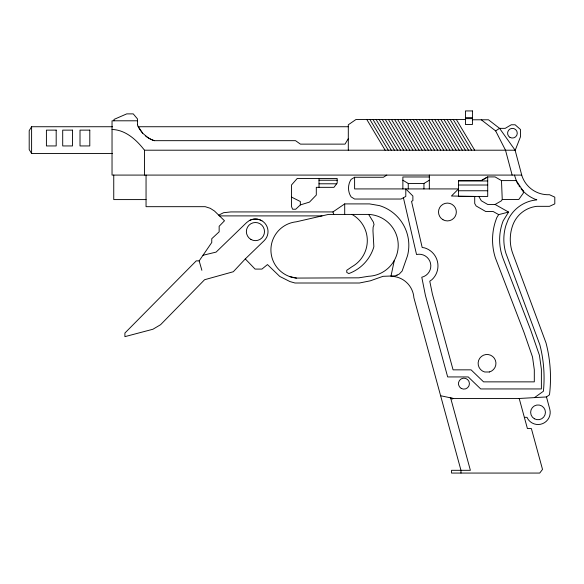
<?xml version="1.0" encoding="UTF-8"?>
<svg xmlns="http://www.w3.org/2000/svg" width="584" height="584" viewBox="0 0 584 584"><rect width="100%" height="100%" fill="white"/><g stroke="black" fill="none" stroke-linecap="round" stroke-linejoin="round"><path stroke-width="0.88" d="M394.309 260.42L390.951 276.32A22.98 22.98 0 0 1 413.881 297.745L460.966 470.31L460.966 473.062M515.11 150.533L520.505 136.736L520.505 129.538L515.11 124.772L511.27 124.772L505.218 128.349L499.561 128.349L495.655 130.904L481.26 119.786M481.311 180.602L487.706 176.915L487.706 196.428L458.528 196.428L458.528 180.602L481.311 180.602L487.706 176.915L495.086 176.915L501.481 180.602L502.247 199.443L501.481 200.772L495.086 204.466L487.706 204.466L481.311 200.772L478.8 196.428M348.305 138.671L345.005 144.131L300.432 144.131L295.533 140.671L154.271 140.671L152.402 139.977A27.251 27.017 0 0 1 147.175 137.109L142.693 133.181L138.306 126.735M112.602 126.735L31.602 126.735L29.2 130.655L29.2 149.562L31.602 153.482L112.602 153.482M403.413 197.728L416.538 254.522A11.658 11.658 0 0 1 430.525 263.253A11.658 11.658 0 0 1 421.787 277.232L425.422 295.424L447.665 376.935L468.237 376.935L480.705 388.944L541.39 388.944L541.39 369.234L539.433 355.313L530.695 330.033L503.167 258.705A52.611 52.611 0 0 1 500.028 246.207L499.736 242.988A52.611 52.611 0 0 1 503.167 220.818L508.598 212.08L498.678 214.62L496.736 217.737L495.341 221.723A59.699 59.699 0 0 0 495.341 257.799L524.038 332.471L532.513 356.977L534.309 369.73L534.309 381.863L483.559 381.863L471.091 369.847L453.075 369.847L432.386 294.022L429.773 281.211L431.992 279.627A18.805 18.805 0 0 0 424.656 247.893L422.181 247.485L411.523 201.363L412.881 200.626L412.881 196.005L405.8 188.924L405.8 196.428L401.033 199.034L354.605 199.034L351.101 196.874A15.972 15.972 0 0 1 351.101 179.419L354.605 177.266L383.403 177.266L386.798 175.083M201.874 270.304L199.166 260.873L211.758 242.491L211.758 238.717L219.153 231.811L219.153 226.271L224.497 220.781L214.474 211.014L210.247 208.298L205.218 206.678L146.051 206.678L146.051 175.083M218.715 215.146L223.577 212.707L230.833 211.926L332.953 211.926L344.706 203.904L369.548 203.904L379.505 205.626A41.559 41.559 0 0 1 407.493 255.799L402.128 271.042L399.244 274.086L395.244 275.86L383.024 276.32L370.329 280.816L359.452 283.006L295 283.006L289.919 281.561L279.78 276.451L267.472 264.574L261.946 269.085L255.084 269.085L245.287 258.924L264.18 240.644A12.6 12.6 0 0 0 249.339 220.548L246.696 222.497L216.095 252.106L203.013 255.259M245.287 258.924L233.315 271.735L204.582 279.729L160.585 324.704L152.913 329.245L124.903 336.647L124.903 333.048L196.253 260.873L199.166 260.873M300.344 204.926L295.694 209.233L292.606 209.233L291.569 206.678L291.569 184.909L297.227 178.47L337.172 178.47L337.172 183.099L333.96 187.333L316.302 187.333L316.302 195.049L309.513 202.079L300.344 204.926L300.344 201.524L291.569 197.115M534.506 397.624L543.39 391.258L543.536 389.893A133.386 133.386 0 0 0 540.769 348.538L539.85 344.772L505.919 253.317A47.72 47.72 0 0 1 505.919 225.409L508.102 219.723A35.295 35.295 0 0 1 532.936 200.429L536.842 199.823L535.207 199.268A34.785 34.785 0 0 1 525.673 193.501L522.965 190.931A34.785 34.785 0 0 1 521.008 188.683M440.613 395.726L453.542 398.478L519.205 398.478L546.478 396.952L549.486 394.799A139.817 139.817 0 0 0 546.011 342.881L512.854 253.763A41.289 41.289 0 0 1 512.854 224.971A28.864 28.864 0 0 1 536.842 206.334L549.486 206.334L554.8 203.874L554.8 197.158L549.486 194.713A27.733 27.733 0 0 1 521.972 175.981L515.11 150.205L499.561 128.349L488.479 119.786L472.419 119.786M402.872 180.222L408.252 183.471L423.947 183.471L429.328 180.222M396.616 275.422L397.12 275.181M249.339 220.548C253.259 218.467 258.099 218.555 261.939 220.781M450.22 397.77L452.074 398.879L453.542 398.478M296.292 278.072L358.817 277.831L368.643 276.268A30.959 30.959 0 0 0 398.23 245.346A30.959 30.959 0 0 0 368.643 214.416L328.471 214.416L296.292 221.811A28.28 28.28 0 0 0 296.292 278.072L289.569 276.524M465.448 117.669L472.419 117.669M465.448 118.64L472.419 118.64M137.437 120.8L112.033 120.8L112.033 175.083L521.731 175.083M138.079 126.735L348.319 126.735M112.033 129.473C125.706 129.867 136.576 139.985 144.496 150.205L515.11 150.205M429.328 176.974L402.872 176.974L402.872 188.924M319.017 180.23L337.172 180.23M501.481 180.602L516.249 180.602L523.352 191.297L523.352 193.063L518.818 199.443L502.247 199.443M458.528 180.967L487.706 180.967M319.017 183.785L336.647 183.785M458.528 185.018L487.706 185.018M458.528 190.756L487.706 190.756M146.051 199.589L113.749 199.589L113.749 175.083M219.482 215.898L322.025 215.898M252.127 219.453L258.843 219.453M524.352 417.334L527.067 417.334L527.513 418.414A12.147 12.147 0 0 0 549.778 409.194L546.478 396.952M465.448 119.567L355.977 119.501L348.305 124.786L348.305 150.205M495.086 204.466L508.598 212.08M498.678 214.62L493.232 211.547L485.808 211.547L476.128 205.962L474.712 203.509L474.712 196.428L451.447 196.005L458.528 188.924L354.605 188.924L354.605 177.266M522.14 189.471L523.352 191.297M368.643 214.416L373.351 222.066L374.045 224.599L373.125 227.139L372.964 230.804L373.862 246.623L373.526 247.93A40.822 40.822 0 0 1 348.816 273.567L346.75 272.399L346.75 270.29L351.984 266.713A29.974 29.974 0 0 0 351.984 214.416M456.301 119.501L474.675 150.205M453.206 119.501L471.58 150.205M450.133 119.501L468.507 150.205M447.03 119.501L465.404 150.205M443.957 119.501L462.331 150.205M440.862 119.501L459.236 150.205M437.788 119.501L456.162 150.205M434.693 119.501L453.06 150.205M431.62 119.501L449.987 150.205M428.517 119.501L446.891 150.205M425.444 119.501L443.818 150.205M422.349 119.501L440.723 150.205M419.276 119.501L437.65 150.205M416.173 119.501L434.547 150.205M413.1 119.501L431.474 150.205M410.004 119.501L428.379 150.205M406.931 119.501L425.305 150.205M403.829 119.501L422.203 150.205M400.755 119.501L419.129 150.205M397.66 119.501L416.034 150.205M394.587 119.501L412.961 150.205M391.492 119.501L409.859 150.205M388.418 119.501L406.785 150.205M385.316 119.501L403.69 150.205M382.243 119.501L400.617 150.205M379.147 119.501L397.521 150.205M376.074 119.501L394.448 150.205M372.972 119.501L391.346 150.205M369.898 119.501L388.272 150.205M366.803 119.501L385.177 150.205M495.655 130.904L505.51 150.205L512.131 175.083M332.953 211.926L333.719 214.416M519.205 398.478L527.41 428.546L531.374 428.546L542.521 469.405L539.726 473.062L451.556 473.062L451.556 470.31L470.383 470.31L450.607 397.857M451.87 398.12L452.074 398.879M514.446 175.083L516.694 181.719A34.785 34.785 0 0 0 518.074 184.369M429.328 175.083L429.328 188.924M423.947 183.471L423.947 188.924M409.472 132.495L409.472 134.057M408.252 183.471L408.252 188.924M344.706 203.904L344.706 214.416M319.017 178.47L319.017 187.333M144.496 150.205L144.496 175.083M137.437 124.786L137.437 118.866L133.247 113.88L126.735 113.88L114.004 119.421L114.004 120.8M31.602 126.735L31.602 153.482M519.672 186.887A34.785 34.785 0 0 1 518.847 185.646M142.693 133.181A28.47 27.484 0 0 1 137.444 124.786M154.271 140.671A27.061 26.119 0 0 1 145.591 135.904M489.348 371.993L484.727 371.993A8.913 8.913 0 0 1 479.734 358.269A8.913 8.913 0 0 1 494.341 358.269A8.913 8.913 0 0 1 489.348 371.993M472.419 110.938L465.448 110.938L465.448 124.516L472.419 124.516L472.419 110.938M56.188 130.13L46.413 130.13L46.413 145.942L56.188 145.942L56.188 130.13M72.474 130.13L62.7 130.13L62.7 145.942L72.474 145.942L72.474 130.13M89.79 130.13L80.015 130.13L80.015 145.942L89.79 145.942L89.79 130.13M534.338 418.75A7.395 7.395 0 0 0 545.434 412.341A7.395 7.395 0 0 0 534.338 405.938A7.395 7.395 0 0 0 534.338 418.75M250.901 239.425A9.074 9.074 0 0 0 264.508 231.571A9.074 9.074 0 0 0 250.901 223.716A9.074 9.074 0 0 0 250.901 239.425M442.971 219.723A8.913 8.913 0 0 0 456.338 211.999A8.913 8.913 0 0 0 442.971 204.283A8.913 8.913 0 0 0 442.971 219.723M461.199 388.389A5.482 5.482 0 0 0 469.426 383.637A5.482 5.482 0 0 0 461.199 378.885A5.482 5.482 0 0 0 461.199 388.389M510 137.401A4.854 4.854 0 0 0 517.271 133.196A4.854 4.854 0 0 0 510 128.998A4.854 4.854 0 0 0 510 137.401"/></g></svg>
